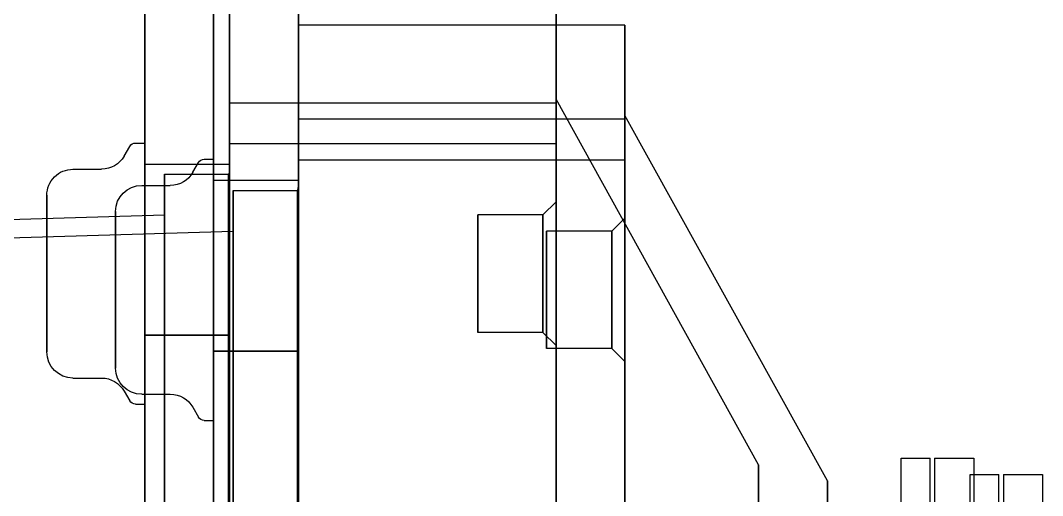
# Model space of a CAD drawing. Header units: millimetres. Extents: x -69706 to 52883, y -6882 to 68885.
# Drawn here: x 7130.7 to 7209, y 26337.3 to 26373.7 of the extents above; entities that cross this region are included whole.
import ezdxf

# ---------------------------------------------------------------- set-up
doc = ezdxf.new("R2010")
doc.units = ezdxf.units.MM
doc.layers.add('ac-SB', color=7, linetype='Continuous', lineweight=13)

# ---------------------------------------------------------------- blocks, each defined once
blk = doc.blocks.new('A$C15852BBE')
at = {"layer": 'ac-SB', "lineweight": -3}
for p, q in [((6002.31, 839.098), (6002.31, 1129.098)), ((6002.31, 1129.098), (6002.31, 839.098)), ((6007.577, 837.859), (6007.577, 1127.859)), ((6007.577, 1127.859), (6007.577, 837.859)), ((6032.31, 1123.348), (6032.31, 844.848)), ((6032.31, 844.848), (6032.31, 1123.348)), ((6037.577, 1122.109), (6037.577, 843.609)), ((6037.577, 843.609), (6037.577, 1122.109)), ((6032.31, 1120.237), (6032.31, 866.198)), ((6037.577, 1118.998), (6037.577, 864.959)), ((6027.31, 1111.032), (6027.31, 857.163)), ((6027.31, 857.163), (6027.31, 1111.032)), ((6033.81, 857.163), (6033.81, 1111.032)), ((6033.81, 1111.032), (6033.81, 857.163)), ((6032.577, 1109.794), (6032.577, 855.924)), ((6032.577, 855.924), (6032.577, 1109.794)), ((6039.077, 855.924), (6039.077, 1109.794)), ((6039.077, 1109.794), (6039.077, 855.924)), ((6032.31, 847.959), (6032.31, 1101.997)), ((5986.79, 1101.098), (5986.79, 867.098)), ((5986.79, 867.098), (5986.79, 1101.098)), ((6037.577, 846.72), (6037.577, 1100.759)), ((5992.057, 1099.859), (5992.057, 865.859)), ((5992.057, 865.859), (5992.057, 1099.859)), ((5970.31, 866.598), (5970.31, 1095.847)), ((5973.31, 866.598), (5973.31, 1095.847)), ((5973.66, 1095.847), (5973.66, 866.598)), ((5975.86, 1095.847), (5975.86, 866.598)), ((5975.577, 865.359), (5975.577, 1094.608)), ((5978.577, 865.359), (5978.577, 1094.608)), ((5978.927, 1094.608), (5978.927, 865.359)), ((5981.127, 1094.608), (5981.127, 865.359)), ((6027.31, 844.098), (6027.31, 1083.093)), ((6033.81, 1083.093), (6033.81, 844.098)), ((6032.577, 842.859), (6032.577, 1081.854)), ((6039.077, 1081.854), (6039.077, 842.859)), ((6002.31, 867.792), (6002.31, 957.634)), ((6002.31, 957.634), (6002.31, 867.792)), ((6027.31, 957.634), (6027.31, 867.792)), ((6027.31, 867.792), (6027.31, 957.634)), ((6007.577, 866.553), (6007.577, 956.395)), ((6007.577, 956.395), (6007.577, 866.553)), ((6032.577, 956.395), (6032.577, 866.553)), ((6032.577, 866.553), (6032.577, 956.395)), ((6027.385, 911.399), (6027.385, 844.894)), ((6027.385, 844.894), (6027.385, 911.399)), ((6027.31, 844.514), (6027.31, 911.2)), ((6027.31, 911.2), (6027.31, 844.514)), ((6032.577, 843.275), (6032.577, 909.961)), ((6032.577, 909.961), (6032.577, 843.275)), ((6032.652, 910.16), (6032.652, 843.655)), ((6032.652, 843.655), (6032.652, 910.16)), ((6033.81, 844.098), (6033.81, 885.103)), ((6039.077, 842.859), (6039.077, 883.864)), ((6002.31, 856.07), (6002.31, 867.792)), ((6002.31, 867.792), (6002.31, 856.07)), ((6027.31, 856.07), (6027.31, 867.792)), ((6027.31, 867.792), (6027.31, 856.07)), ((5986.79, 867.098), (6002.31, 839.098)), ((5986.79, 867.098), (6002.31, 839.098)), ((5973.31, 866.598), (5970.31, 866.598)), ((5975.86, 866.598), (5973.66, 866.598)), ((6007.577, 854.831), (6007.577, 866.553)), ((6007.577, 866.553), (6007.577, 854.831)), ((6032.577, 854.831), (6032.577, 866.553)), ((6032.577, 866.553), (6032.577, 854.831)), ((5978.577, 865.359), (5975.577, 865.359)), ((5981.127, 865.359), (5978.927, 865.359)), ((5992.057, 865.859), (6007.577, 837.859)), ((5992.057, 865.859), (6007.577, 837.859)), ((6033.81, 847.462), (6033.81, 862.462)), ((6033.81, 862.462), (6033.81, 842.462)), ((6033.81, 842.462), (6033.81, 862.462)), ((6034.522, 862.462), (6033.81, 862.462)), ((6034.522, 862.462), (6033.81, 862.462)), ((6034.522, 862.462), (6033.81, 862.462)), ((6035.388, 861.462), (6034.955, 862.212)), ((6035.388, 861.462), (6034.955, 862.212)), ((6035.388, 861.462), (6034.955, 862.212)), ((6039.077, 846.223), (6039.077, 861.223)), ((6039.077, 861.223), (6039.077, 841.223)), ((6039.077, 841.223), (6039.077, 861.223)), ((6039.789, 861.223), (6039.077, 861.223)), ((6039.789, 861.223), (6039.077, 861.223)), ((6039.789, 861.223), (6039.077, 861.223)), ((6039.31, 860.462), (6037.12, 860.462)), ((6039.31, 860.462), (6037.12, 860.462)), ((6039.31, 860.462), (6037.12, 860.462)), ((6040.655, 860.223), (6040.222, 860.973)), ((6040.655, 860.223), (6040.222, 860.973)), ((6040.655, 860.223), (6040.222, 860.973)), ((6044.577, 859.223), (6042.387, 859.223)), ((6044.577, 859.223), (6042.387, 859.223)), ((6044.577, 859.223), (6042.387, 859.223)), ((6041.31, 858.462), (6041.31, 849.462)), ((6041.31, 858.462), (6041.31, 846.462)), ((6041.31, 846.462), (6041.31, 858.462)), ((6002.31, 846.962), (6002.31, 857.962)), ((6002.31, 857.962), (6002.31, 846.962)), ((6002.31, 846.962), (6002.31, 857.962)), ((6002.31, 857.962), (6002.31, 846.962)), ((6003.31, 856.962), (6002.31, 857.962)), ((6003.31, 856.962), (6002.31, 857.962)), ((6003.31, 856.962), (6002.31, 857.962)), ((6003.31, 856.962), (6002.31, 857.962)), ((6033.81, 857.462), (6033.81, 842.462)), ((6003.31, 856.962), (6003.31, 847.962)), ((6003.31, 847.962), (6003.31, 856.962)), ((6003.31, 856.962), (6003.31, 847.962)), ((6003.31, 847.962), (6003.31, 856.962)), ((6003.31, 856.962), (6008.31, 856.962)), ((6003.31, 856.962), (6008.31, 856.962)), ((6003.31, 856.962), (6008.31, 856.962)), ((6003.31, 856.962), (6008.31, 856.962)), ((6007.577, 845.723), (6007.577, 856.723)), ((6007.577, 856.723), (6007.577, 845.723)), ((6007.577, 845.723), (6007.577, 856.723)), ((6007.577, 856.723), (6007.577, 845.723)), ((6008.577, 855.723), (6007.577, 856.723)), ((6008.577, 855.723), (6007.577, 856.723)), ((6008.577, 855.723), (6007.577, 856.723)), ((6008.577, 855.723), (6007.577, 856.723)), ((6008.31, 847.962), (6008.31, 856.962)), ((6008.31, 856.962), (6008.31, 847.962)), ((6008.31, 847.962), (6008.31, 856.962)), ((6008.31, 856.962), (6008.31, 847.962)), ((6033.81, 857.163), (6027.31, 857.163)), ((6027.31, 857.163), (6033.81, 857.163)), ((6027.31, 857.163), (6027.31, 809.098)), ((6027.31, 809.098), (6027.31, 857.163)), ((6033.81, 813.132), (6033.81, 857.163)), ((6033.81, 857.163), (6033.81, 813.132)), ((6046.577, 857.223), (6046.577, 848.223)), ((6046.577, 857.223), (6046.577, 845.223)), ((6046.577, 845.223), (6046.577, 857.223)), ((6002.31, 851.599), (6002.31, 856.07)), ((6002.31, 856.07), (6002.31, 851.599)), ((6008.577, 855.723), (6008.577, 846.723)), ((6008.577, 846.723), (6008.577, 855.723)), ((6008.577, 855.723), (6008.577, 846.723)), ((6008.577, 846.723), (6008.577, 855.723)), ((6008.577, 855.723), (6013.577, 855.723)), ((6008.577, 855.723), (6013.577, 855.723)), ((6008.577, 855.723), (6013.577, 855.723)), ((6008.577, 855.723), (6013.577, 855.723)), ((6013.577, 846.723), (6013.577, 855.723)), ((6013.577, 855.723), (6013.577, 846.723)), ((6013.577, 846.723), (6013.577, 855.723)), ((6013.577, 855.723), (6013.577, 846.723)), ((6027.31, 851.599), (6027.31, 856.07)), ((6027.31, 856.07), (6027.31, 851.599)), ((6039.077, 855.924), (6032.577, 855.924)), ((6032.577, 855.924), (6039.077, 855.924)), ((6032.577, 855.924), (6032.577, 807.859)), ((6032.577, 807.859), (6032.577, 855.924)), ((6039.077, 856.223), (6039.077, 841.223)), ((6039.077, 811.894), (6039.077, 855.924)), ((6039.077, 855.924), (6039.077, 811.894)), ((6041.31, 846.462), (6041.31, 855.462)), ((6007.577, 850.36), (6007.577, 854.831)), ((6007.577, 854.831), (6007.577, 850.36)), ((6032.577, 850.36), (6032.577, 854.831)), ((6032.577, 854.831), (6032.577, 850.36)), ((6046.577, 845.223), (6046.577, 854.223)), ((6002.31, 851.599), (6002.31, 847.453)), ((6002.31, 847.453), (6002.31, 851.599)), ((6027.31, 851.599), (6027.31, 847.453)), ((6027.31, 847.453), (6027.31, 851.599)), ((6135.932, 851.122), (6032.31, 847.959)), ((6007.577, 850.36), (6007.577, 846.214)), ((6007.577, 846.214), (6007.577, 850.36)), ((6032.577, 850.36), (6032.577, 846.214)), ((6032.577, 846.214), (6032.577, 850.36)), ((6141.199, 849.883), (6037.577, 846.72)), ((6003.31, 847.962), (6002.31, 846.962)), ((6003.31, 847.962), (6002.31, 846.962)), ((6003.31, 847.962), (6002.31, 846.962)), ((6003.31, 847.962), (6002.31, 846.962)), ((6003.31, 847.962), (6008.31, 847.962)), ((6003.31, 847.962), (6008.31, 847.962)), ((6003.31, 847.962), (6008.31, 847.962)), ((6003.31, 847.962), (6008.31, 847.962)), ((6002.31, 847.453), (6002.31, 840.094)), ((6002.31, 840.094), (6002.31, 847.453)), ((6027.31, 847.453), (6027.31, 840.094)), ((6027.31, 840.094), (6027.31, 847.453)), ((6008.577, 846.723), (6007.577, 845.723)), ((6008.577, 846.723), (6007.577, 845.723)), ((6008.577, 846.723), (6007.577, 845.723)), ((6008.577, 846.723), (6007.577, 845.723)), ((6008.577, 846.723), (6013.577, 846.723)), ((6008.577, 846.723), (6013.577, 846.723)), ((6008.577, 846.723), (6013.577, 846.723)), ((6008.577, 846.723), (6013.577, 846.723)), ((6007.577, 846.214), (6007.577, 838.855)), ((6007.577, 838.855), (6007.577, 846.214)), ((6032.577, 846.214), (6032.577, 838.855)), ((6032.577, 838.855), (6032.577, 846.214)), ((6027.331, 844.876), (6027.31, 844.868)), ((6027.31, 844.868), (6027.331, 844.876)), ((6027.31, 844.848), (6027.31, 844.868)), ((6027.31, 844.868), (6027.31, 844.848)), ((6027.31, 844.605), (6027.31, 844.868)), ((6027.31, 844.605), (6027.31, 844.868)), ((6032.31, 844.848), (6027.31, 844.848)), ((6032.31, 844.848), (6027.31, 844.848)), ((6027.386, 844.894), (6027.329, 844.707)), ((6027.386, 844.894), (6027.329, 844.707)), ((6027.368, 844.884), (6027.331, 844.876)), ((6027.331, 844.876), (6027.368, 844.884)), ((6027.368, 844.884), (6027.385, 844.894)), ((6027.385, 844.894), (6027.368, 844.884)), ((6027.329, 844.707), (6027.31, 844.514)), ((6027.329, 844.707), (6027.31, 844.514)), ((6027.31, 844.514), (6027.31, 844.605)), ((6027.31, 844.514), (6027.31, 844.605)), ((6027.31, 844.098), (6033.31, 844.098)), ((6033.31, 844.098), (6033.81, 844.098)), ((6033.31, 844.098), (6033.81, 844.098)), ((6039.31, 844.462), (6037.12, 844.462)), ((6039.31, 844.462), (6037.12, 844.462)), ((6039.31, 844.462), (6037.12, 844.462)), ((6032.598, 843.637), (6032.577, 843.63)), ((6032.577, 843.63), (6032.598, 843.637)), ((6032.577, 843.609), (6032.577, 843.63)), ((6032.577, 843.63), (6032.577, 843.609)), ((6032.577, 843.366), (6032.577, 843.629)), ((6032.577, 843.366), (6032.577, 843.629)), ((6037.577, 843.609), (6032.577, 843.609)), ((6037.577, 843.609), (6032.577, 843.609)), ((6032.596, 843.468), (6032.577, 843.275)), ((6032.596, 843.468), (6032.577, 843.275)), ((6032.577, 843.275), (6032.577, 843.366)), ((6032.577, 843.275), (6032.577, 843.366)), ((6032.653, 843.655), (6032.596, 843.468)), ((6032.653, 843.655), (6032.596, 843.468)), ((6032.635, 843.645), (6032.598, 843.637)), ((6032.598, 843.637), (6032.635, 843.645)), ((6032.635, 843.645), (6032.652, 843.655)), ((6032.652, 843.655), (6032.635, 843.645)), ((6035.388, 843.462), (6034.955, 842.712)), ((6035.388, 843.462), (6034.955, 842.712)), ((6035.388, 843.462), (6034.955, 842.712)), ((6044.577, 843.223), (6042.387, 843.223)), ((6044.577, 843.223), (6042.387, 843.223)), ((6044.577, 843.223), (6042.387, 843.223)), ((6002.31, 841.325), (6002.31, 842.519)), ((6002.31, 842.519), (6002.31, 841.329)), ((6002.31, 841.329), (6002.31, 842.519)), ((6002.31, 842.519), (6002.31, 841.325)), ((6002.31, 842.519), (6027.31, 842.519)), ((6002.31, 842.519), (6027.31, 842.519)), ((6027.31, 841.325), (6027.31, 842.519)), ((6027.31, 842.519), (6027.31, 841.329)), ((6027.31, 841.329), (6027.31, 842.519)), ((6027.31, 842.519), (6027.31, 841.325)), ((6032.577, 842.859), (6038.577, 842.859)), ((6034.522, 842.462), (6033.81, 842.462)), ((6034.522, 842.462), (6033.81, 842.462)), ((6034.522, 842.462), (6033.81, 842.462)), ((6038.577, 842.859), (6039.077, 842.859)), ((6038.577, 842.859), (6039.077, 842.859)), ((6040.655, 842.223), (6040.222, 841.473)), ((6040.655, 842.223), (6040.222, 841.473)), ((6040.655, 842.223), (6040.222, 841.473)), ((6002.31, 841.329), (6002.31, 832.198)), ((6002.31, 832.198), (6002.31, 841.329)), ((6002.31, 839.772), (6002.31, 841.325)), ((6002.31, 841.325), (6002.31, 839.772)), ((6007.577, 840.086), (6007.577, 841.28)), ((6007.577, 841.28), (6007.577, 840.09)), ((6007.577, 840.09), (6007.577, 841.28)), ((6007.577, 841.28), (6007.577, 840.086)), ((6007.577, 841.28), (6032.577, 841.28)), ((6007.577, 841.28), (6032.577, 841.28)), ((6027.31, 841.329), (6027.31, 832.198)), ((6027.31, 832.198), (6027.31, 841.329)), ((6027.31, 839.772), (6027.31, 841.325)), ((6027.31, 841.325), (6027.31, 839.772)), ((6032.577, 840.086), (6032.577, 841.28)), ((6032.577, 841.28), (6032.577, 840.09)), ((6032.577, 840.09), (6032.577, 841.28)), ((6032.577, 841.28), (6032.577, 840.086)), ((6039.789, 841.223), (6039.077, 841.223)), ((6039.789, 841.223), (6039.077, 841.223)), ((6039.789, 841.223), (6039.077, 841.223)), ((6002.31, 840.094), (6002.31, 839.398)), ((6002.31, 839.398), (6002.31, 840.094)), ((6007.577, 840.09), (6007.577, 830.959)), ((6007.577, 830.959), (6007.577, 840.09)), ((6007.577, 838.533), (6007.577, 840.086)), ((6007.577, 840.086), (6007.577, 838.533)), ((6027.31, 840.094), (6027.31, 839.398)), ((6027.31, 839.398), (6027.31, 840.094)), ((6032.577, 840.09), (6032.577, 830.959)), ((6032.577, 830.959), (6032.577, 840.09)), ((6032.577, 838.533), (6032.577, 840.086)), ((6032.577, 840.086), (6032.577, 838.533)), ((6002.31, 839.398), (6002.31, 839.772)), ((6002.31, 839.772), (6002.31, 839.398)), ((6002.31, 839.398), (6027.31, 839.398)), ((6002.31, 839.398), (6027.31, 839.398)), ((6027.31, 839.398), (6027.31, 839.772)), ((6027.31, 839.772), (6027.31, 839.398)), ((6007.577, 838.855), (6007.577, 838.159)), ((6007.577, 838.159), (6007.577, 838.855)), ((6007.577, 838.159), (6007.577, 838.533)), ((6007.577, 838.533), (6007.577, 838.159)), ((6032.577, 838.855), (6032.577, 838.159)), ((6032.577, 838.159), (6032.577, 838.855)), ((6032.577, 838.159), (6032.577, 838.533)), ((6032.577, 838.533), (6032.577, 838.159)), ((6007.577, 838.159), (6032.577, 838.159)), ((6007.577, 838.159), (6032.577, 838.159)), ((6002.31, 832.198), (6027.31, 832.198))]:
    blk.add_line(p, q, dxfattribs=at)
at = {"layer": 'ac-SB', "lineweight": -3, "extrusion": (0, 0, -1)}
for centre, major_axis, start_param, end_param in [((6034.522, 861.962), (0.354, 0.354), -0.785398, 0.261799), ((6034.522, 861.962), (0.354, 0.354), -0.785398, 0.261799), ((6034.522, 861.962), (0.354, 0.354), -0.785398, 0.261799), ((6037.12, 862.462), (1.414, 1.414), 2.356194, 3.403392), ((6037.12, 862.462), (1.414, 1.414), 2.356194, 3.403392), ((6037.12, 862.462), (1.414, 1.414), 2.356194, 3.403392), ((6039.789, 860.723), (-0.354, 0.354), 0.785398, 1.832596), ((6039.789, 860.723), (-0.354, 0.354), 0.785398, 1.832596), ((6039.789, 860.723), (-0.354, 0.354), 0.785398, 1.832596), ((6039.31, 858.462), (1.414, 1.414), -0.785398, 0.785398), ((6039.31, 858.462), (1.414, 1.414), -0.785398, 0.785398), ((6039.31, 858.462), (1.414, 1.414), -0.785398, 0.785398), ((6042.387, 861.223), (1.414, 1.414), 2.356194, 3.403392), ((6042.387, 861.223), (1.414, 1.414), 2.356194, 3.403392), ((6042.387, 861.223), (1.414, 1.414), 2.356194, 3.403392), ((6044.577, 857.223), (1.414, 1.414), -0.785398, 0.785398), ((6044.577, 857.223), (1.414, 1.414), -0.785398, 0.785398), ((6044.577, 857.223), (1.414, 1.414), -0.785398, 0.785398), ((6039.31, 846.462), (1.414, 1.414), 0.785398, 2.356194), ((6039.31, 846.462), (1.414, 1.414), 0.785398, 2.356194), ((6039.31, 846.462), (1.414, 1.414), 0.785398, 2.356194), ((6044.577, 845.223), (-1.414, 1.414), 2.356194, 3.926991), ((6044.577, 845.223), (-1.414, 1.414), 2.356194, 3.926991), ((6044.577, 845.223), (-1.414, 1.414), 2.356194, 3.926991), ((6037.12, 842.462), (-1.414, 1.414), 6.021386, 7.068583), ((6037.12, 842.462), (-1.414, 1.414), 6.021386, 7.068583), ((6037.12, 842.462), (-1.414, 1.414), 6.021386, 7.068583), ((6042.387, 841.223), (1.414, 1.414), 4.45059, 5.497787), ((6042.387, 841.223), (1.414, 1.414), 4.45059, 5.497787), ((6042.387, 841.223), (1.414, 1.414), 4.45059, 5.497787), ((6034.522, 842.962), (0.354, 0.354), 1.308997, 2.356194), ((6034.522, 842.962), (0.354, 0.354), 1.308997, 2.356194), ((6034.522, 842.962), (0.354, 0.354), 1.308997, 2.356194), ((6039.789, 841.723), (-0.354, 0.354), 2.879793, 3.926991), ((6039.789, 841.723), (-0.354, 0.354), 2.879793, 3.926991), ((6039.789, 841.723), (-0.354, 0.354), 2.879793, 3.926991)]:
    blk.add_ellipse(centre, major_axis=major_axis, ratio=1, start_param=start_param, end_param=end_param, dxfattribs=at)

msp = doc.modelspace()

# ---------------------------------------------------------------- block references
at = {"layer": 'ac-SB', "rotation": 180}
msp.add_blockref('A$C15852BBE', (13179.315, 27205.514), dxfattribs=at)

doc.saveas('drawing.dxf')
